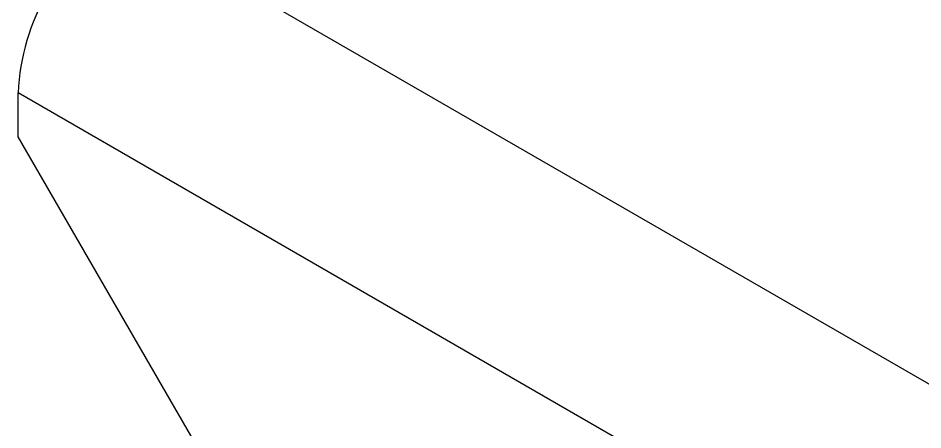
# Model space of a CAD drawing. Extents: x -976302 to -776254, y 5665 to 231437.
# Drawn here: x -793329 to -793075.5, y 92701.5 to 92816.9 of the extents above; entities that cross this region are included whole.
import ezdxf

# ---------------------------------------------------------------- set-up
doc = ezdxf.new("R2010")
doc.units = 0
doc.header["$LTSCALE"] = 1000
doc.header["$MEASUREMENT"] = 0
doc.layers.add('暖通', color=7, linetype='Continuous')

msp = doc.modelspace()

# ---------------------------------------------------------------- linework, layer by layer
at = {"layer": '暖通', "color": 7}
for p, q in [((-793300.55, 92845.24), (-793051.48, 92701.45)), ((-793300.55, 92845.24), (-793051.48, 92701.45)), ((-793079.95, 92652.15), (-793329.02, 92795.93)), ((-793329.02, 92783.61), (-793329.02, 92795.93)), ((-793079.95, 92652.15), (-793329.02, 92795.93)), ((-793329.02, 92783.61), (-793329.02, 92795.93)), ((-793171.06, 92510.02), (-793329.02, 92783.61)), ((-793171.06, 92510.02), (-793329.02, 92783.61))]:
    msp.add_line(p, q, dxfattribs=at)
msp.add_arc((-793267.22, 92793.12), 61.87, 122.6055, 177.3945, dxfattribs=at)
msp.add_arc((-793267.22, 92793.12), 61.87, 122.6055, 177.3945, dxfattribs=at)

doc.saveas('drawing.dxf')
